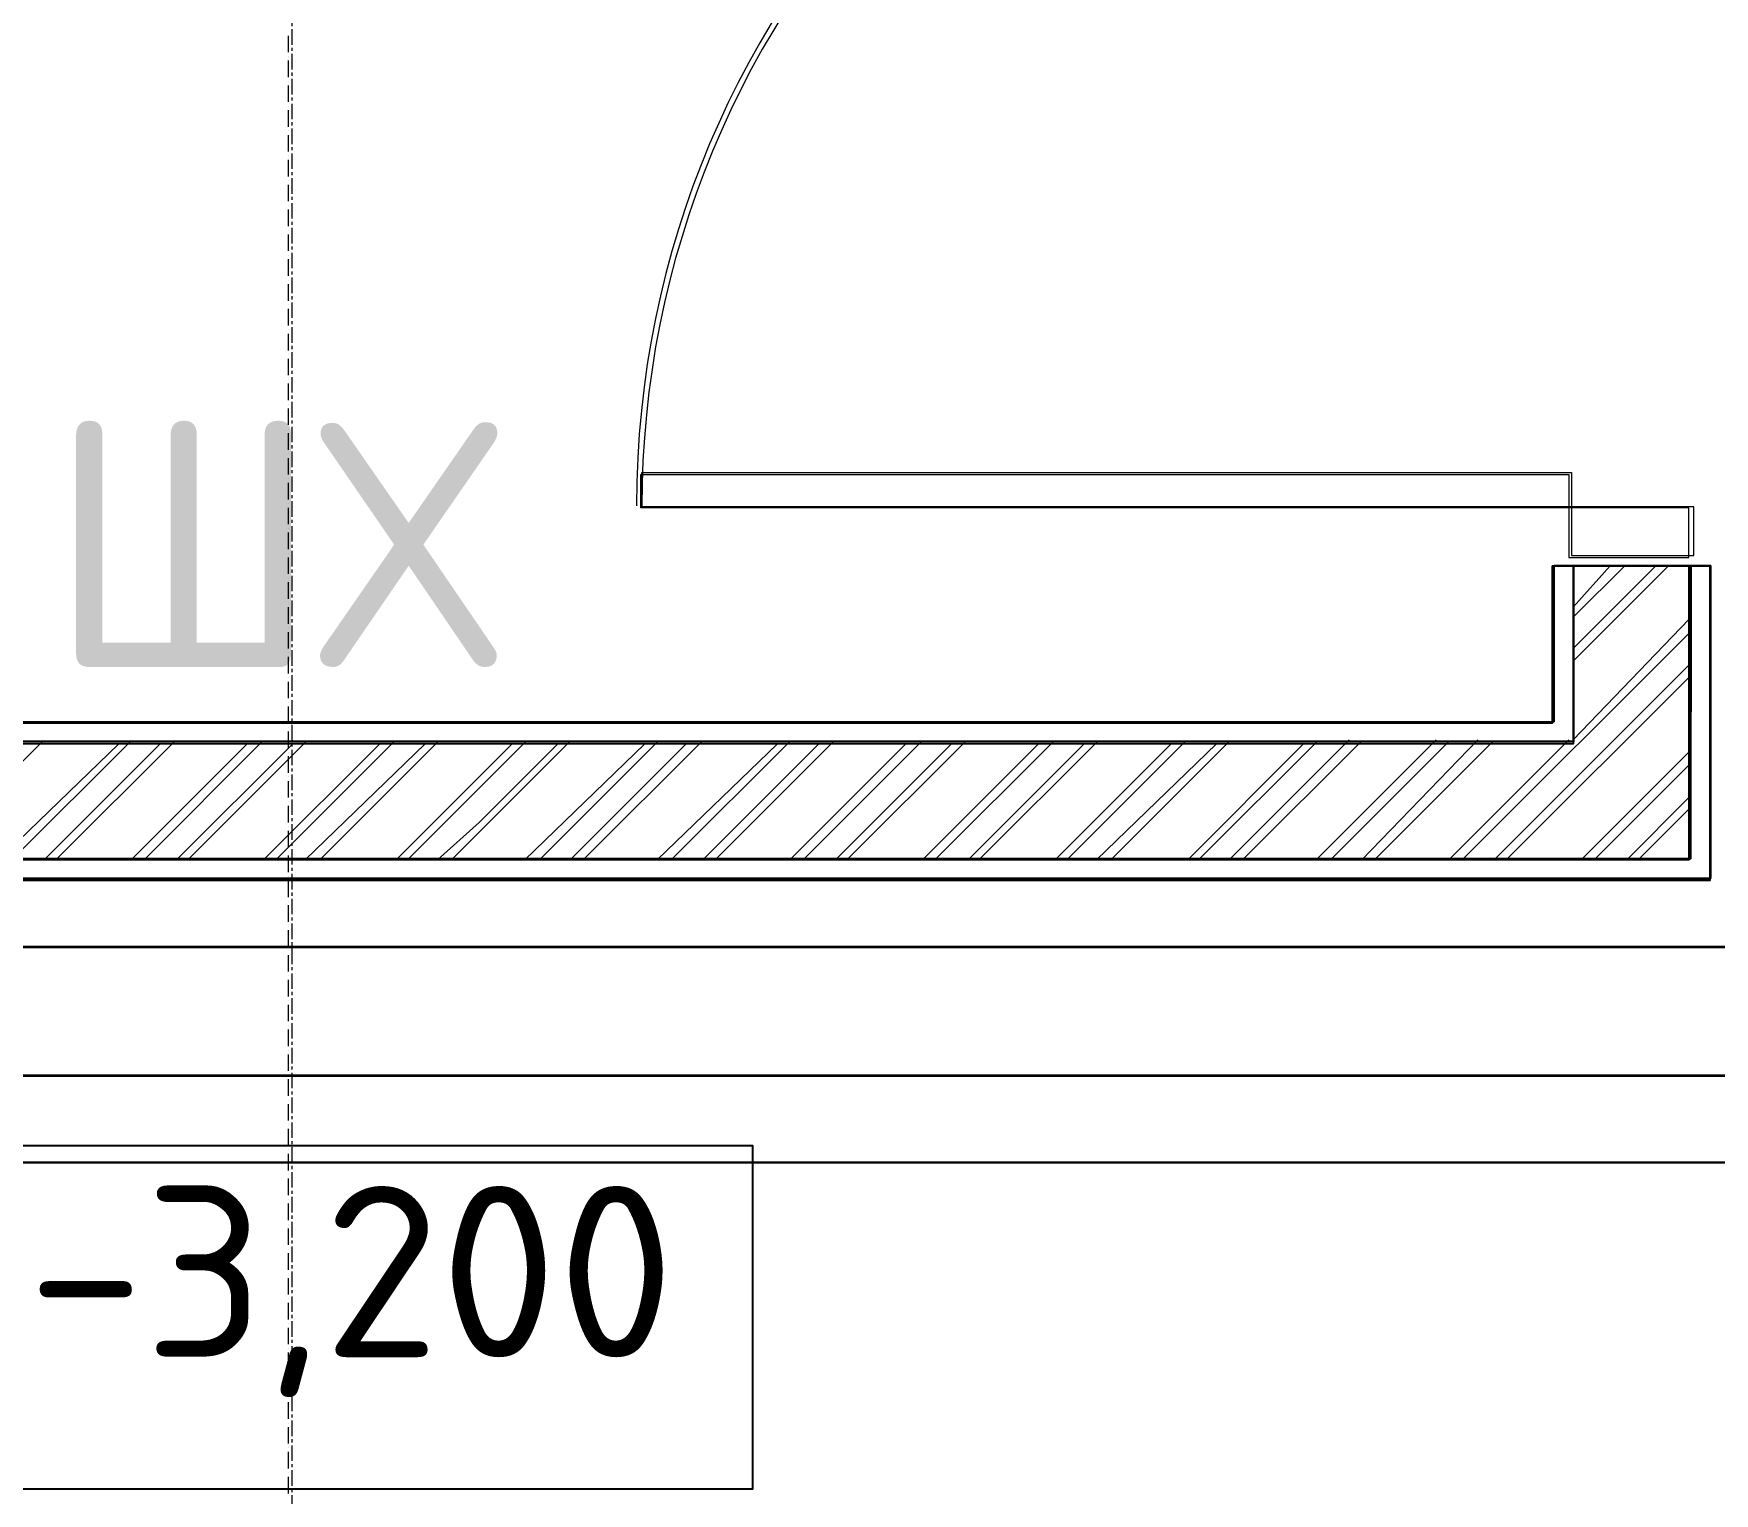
# Model space of a CAD drawing. Header units: millimetres. Extents: x -10178924 to 11692288, y -947381 to 58396.
# Drawn here: x 769994 to 771712, y -785650 to -784158 of the extents above; entities that cross this region are included whole.
import ezdxf

# ---------------------------------------------------------------- set-up
doc = ezdxf.new("R2010")
doc.units = ezdxf.units.MM
doc.linetypes.add('HIDDEN', pattern=[9.525, 6.35, -3.175])
doc.linetypes.add('осевая', pattern=[50.8, 31.75, -6.35, 6.35, -6.35])
for name, color, linetype, true_color in [('PDF _АР_Двери', 7, 'Continuous', 0x545454), ('PDF _Основная ГКЛ', 7, 'Continuous', 0x545454), ('PDF _Отметки', 7, 'Continuous', 0x7f9fff), ('PDF _Перегородки', 7, 'Continuous', 0x0037dd), ('PDF _Размеры осевые', 7, 'Continuous', 0x5d6970)]:
    doc.layers.add(name, color=color, linetype=linetype, true_color=true_color)
for name, color, linetype in [('PDF _ВК_В1', 5, 'Continuous'), ('PDF _ВК_Т3', 1, 'Continuous'), ('PDF _ВК_Т4', 6, 'Continuous'), ('ТХ пищеблок новое 12.09', 252, 'Continuous')]:
    doc.layers.add(name, color=color, linetype=linetype)
for name, color, linetype, lineweight in [('PDF _Текст', 7, 'Continuous', 5), ('АР_Двери', 250, 'Continuous', 9), ('Двери', 7, 'Continuous', 9), ('Основная ГКЛ', 250, 'Continuous', 9), ('Перегородки', 162, 'Continuous', 9), ('Размеры осевые', 153, 'Continuous', 9)]:
    doc.layers.add(name, color=color, linetype=linetype, lineweight=lineweight)
doc.styles.add('GOST-2.304_Type-B', font='GOST_Common.ttf')
doc.styles.add('PDF ISOCPEUR', font='isocpeur.ttf')

# ---------------------------------------------------------------- blocks, each defined once
blk = doc.blocks.new('*U2230')
at = {"layer": 'АР_Двери'}
for points in [[(-999.7, 0), (-1049.7, 0), (-1049.7, 125), (-999.7, 125)], [(-50, 0), (0, 0), (0, 125), (-50, 125)], [(-50, -949.7), (-85, -949.7), (-85, 0), (-50, 0)]]:
    blk.add_lwpolyline(points, close=True, dxfattribs=at)
blk.add_arc((-50, 0), 949.7, 180, 270, dxfattribs=at)
at = {"layer": 'Основная ГКЛ', "linetype": 'HIDDEN', "ltscale": 5}
for p, q in [((-1059.7, 125), (-1059.7, 0)), ((10, 0), (10, 125))]:
    blk.add_line(p, q, dxfattribs=at)
blk = doc.blocks.new('A$C5282721b')
at = {"layer": 'Перегородки', "true_color": 0x000000, "transparency": 33554687}
h = blk.add_hatch(dxfattribs=at)
h.set_pattern_fill('ANSI32', color=18, scale=10)
h.set_pattern_definition([(45, (-3322.13, 241076.745), (-67.35192, 67.35192), []), (45, (-3277.23, 241076.745), (-67.35192, 67.35192), [])])
h.paths.add_polyline_path([(48091.978, -4211.299), (48091.978, -4091.299), (46889.391, -4091.299), (46889.391, -3521.299), (45769.391, -3521.299), (45769.391, -3641.299), (46769.391, -3641.299), (46769.391, -4210.682)])
h.paths.add_polyline_path([(49329.363, -3911.299), (49209.391, -3911.299), (49209.391, -4091.21), (48091.978, -4091.299), (48091.978, -4211.299), (49328.934, -4211.299)])
at = {"layer": 'Перегородки', "color": 18, "linetype": 'Continuous', "lineweight": 25, "true_color": 0x000000, "transparency": 33554687}
for p, q in [((49189.351, -4071.299), (49189.391, -3911.299)), ((49189.351, -4071.299), (49189.391, -3911.299)), ((49189.391, -3911.299), (49349.391, -3911.299)), ((49189.391, -3911.299), (49349.391, -3911.299)), ((49209.391, -4091.299), (49209.391, -3911.299)), ((49209.391, -4091.299), (49209.391, -3911.299)), ((49328.934, -4211.299), (49329.363, -3911.299)), ((49328.934, -4211.299), (49329.363, -3911.299)), ((49349.391, -4231.299), (49349.391, -3911.299)), ((49349.391, -4231.299), (49349.391, -3911.299)), ((49189.351, -4071.299), (46899.391, -4071.733)), ((49209.405, -4091.299), (46889.391, -4091.299)), ((49328.934, -4211.299), (46769.391, -4211.299)), ((49349.391, -4231.299), (46769.391, -4231.299))]:
    blk.add_line(p, q, dxfattribs=at)
at = {"layer": 'Перегородки', "color": 18, "linetype": 'Continuous', "true_color": 0x000000, "transparency": 33554687}
for p, q in [((49189.351, -4071.299), (49189.391, -3911.299)), ((49189.391, -3911.299), (49349.391, -3911.299)), ((49209.391, -4091.299), (49209.391, -3911.299)), ((49328.934, -4211.299), (49329.363, -3911.299)), ((49349.391, -4231.299), (49349.391, -3911.299))]:
    blk.add_line(p, q, dxfattribs=at)
at = {"layer": 'Размеры осевые', "color": 251, "linetype": 'осевая', "ltscale": 0.5, "transparency": 33554687}
blk.add_line((47900, -19000), (47900, 1500), dxfattribs=at)
at = {"layer": 'Двери', "color": 18, "linetype": 'Continuous', "ltscale": 2, "true_color": 0x000000, "transparency": 33554687, "rotation": 270}
blk.add_blockref('*U2230', (49206.891, -3901.299), dxfattribs=at)
at = {"layer": 'ТХ пищеблок новое 12.09', "transparency": 33554687, "style": 'GOST-2.304_Type-B'}
blk.add_text('ШХ', height=250, dxfattribs=at).set_placement((47651.171, -4015.111))

msp = doc.modelspace()

# ---------------------------------------------------------------- linework, layer by layer
at = {"layer": 'PDF _АР_Двери', "lineweight": 9}
for points in [[(770614.7, -784642.8), (770614.7, -784608.9), (771562.9, -784608.9), (771562.9, -784642.8)], [(771562.9, -784642.8), (771562.9, -784693.6), (771685.7, -784693.6), (771685.7, -784642.8)]]:
    msp.add_lwpolyline(points, close=True, dxfattribs=at)
msp.add_arc((771560.8, -784640.7), 950.4, 90, 180, dxfattribs=at)
at = {"layer": 'PDF _ВК_В1', "lineweight": 30}
msp.add_lwpolyline([(768798.5, -792055.4), (768798.5, -785312), (774780, -785312), (774780, -786480.3)], dxfattribs=at)
at = {"layer": 'PDF _ВК_Т3', "lineweight": 35}
msp.add_lwpolyline([(768680, -792127.4), (768680, -785223.1), (772401, -785223.1)], dxfattribs=at)
at = {"layer": 'PDF _ВК_Т4', "lineweight": 35}
msp.add_lwpolyline([(772295.2, -783669.4), (772295.2, -785091.8), (768536.1, -785091.8), (768536.1, -791479.7), (767359.3, -791479.7)], dxfattribs=at)
at = {"layer": 'PDF _Основная ГКЛ', "lineweight": 9}
msp.add_lwpolyline([(771562.9, -784702.1), (771685.7, -784702.1)], dxfattribs=at)
at = {"layer": 'PDF _Отметки', "lineweight": 25}
msp.add_lwpolyline([(769916.2, -785646.1), (769916.2, -785294.8), (770728.9, -785294.8), (770728.9, -785646.1)], close=True, dxfattribs=at)
at = {"layer": 'PDF _Перегородки', "color": 5, "lineweight": 25}
for points in [[(771685.7, -784702.1), (771685.7, -785002.6), (768125.6, -785002.6)], [(771567.2, -784702.1), (771567.2, -784884.1), (768125.6, -784884.1)], [(771706.9, -784702.1), (771706.9, -785023.8), (768146.8, -785023.8)], [(771546, -784702.1), (771546, -784862.9), (768146.8, -784862.9)], [(771546, -784702.1), (771706.9, -784702.1)]]:
    msp.add_lwpolyline(points, dxfattribs=at)
at = {"layer": 'PDF _Перегородки', "color": 5, "lineweight": 20}
for points in [[(771567.2, -784744.4), (771605.3, -784702.1)], [(771567.2, -784786.7), (771651.8, -784702.1)], [(771567.2, -784879.9), (771685.7, -784757.1)], [(771486.7, -785002.6), (771685.7, -784803.7)], [(769958.5, -785002.6), (770081.3, -784884.1)], [(770005.1, -785002.6), (770123.6, -784884.1)], [(770094, -785002.6), (770212.5, -784884.1)], [(770140.5, -785002.6), (770259.1, -784884.1)], [(770229.4, -785002.6), (770348, -784884.1)], [(770271.8, -785002.6), (770394.5, -784884.1)], [(770364.9, -785002.6), (770449.6, -784918), (770483.4, -784884.1)], [(770407.2, -785002.6), (770449.6, -784964.5), (770530, -784884.1)], [(770496.1, -785002.6), (770618.9, -784884.1)], [(770542.7, -785002.6), (770661.2, -784884.1)], [(770631.6, -785002.6), (770754.4, -784884.1)], [(770678.2, -785002.6), (770796.7, -784884.1)], [(770767.1, -785002.6), (770885.6, -784884.1)], [(770813.6, -785002.6), (770932.2, -784884.1)], [(770902.5, -785002.6), (771021.1, -784884.1)], [(770949.1, -785002.6), (771067.6, -784884.1)], [(771038, -785002.6), (771156.5, -784884.1)], [(771080.3, -785002.6), (771203.1, -784884.1)], [(771173.5, -785002.6), (771292, -784884.1)], [(771215.8, -785002.6), (771338.6, -784879.9)], [(771304.7, -785002.6), (771427.5, -784879.9)], [(771351.3, -785002.6), (771469.8, -784879.9)], [(771440.2, -785002.6), (771562.9, -784879.9)], [(771575.6, -785002.6), (771685.7, -784892.6)], [(771622.2, -785002.6), (771685.7, -784939.1)]]:
    msp.add_lwpolyline(points, dxfattribs=at)
at = {"layer": 'PDF _Размеры осевые', "lineweight": 9}
for points in [[(770254.8, -784177.1), (770254.8, -784160.2)], [(770254.8, -784181.4), (770254.8, -784181.4)], [(770254.8, -784202.5), (770254.8, -784185.6)], [(770254.8, -784206.8), (770254.8, -784206.8)], [(770254.8, -784227.9), (770254.8, -784211)], [(770254.8, -784232.2), (770254.8, -784232.2)], [(770254.8, -784253.3), (770254.8, -784236.4)], [(770254.8, -784257.6), (770254.8, -784257.6)], [(770254.8, -784278.7), (770254.8, -784261.8)], [(770254.8, -784283), (770254.8, -784283)], [(770254.8, -784304.1), (770254.8, -784287.2)], [(770254.8, -784308.4), (770254.8, -784308.4)], [(770254.8, -784329.5), (770254.8, -784312.6)], [(770254.8, -784333.8), (770254.8, -784333.8)], [(770254.8, -784354.9), (770254.8, -784338)], [(770254.8, -784359.2), (770254.8, -784359.2)], [(770254.8, -784380.3), (770254.8, -784363.4)], [(770254.8, -784384.6), (770254.8, -784384.6)], [(770254.8, -784405.7), (770254.8, -784388.8)], [(770254.8, -784410), (770254.8, -784410)], [(770254.8, -784431.1), (770254.8, -784414.2)], [(770254.8, -784435.4), (770254.8, -784435.4)], [(770254.8, -784456.5), (770254.8, -784439.6)], [(770254.8, -784460.8), (770254.8, -784460.8)], [(770254.8, -784481.9), (770254.8, -784465)], [(770254.8, -784486.2), (770254.8, -784486.2)], [(770254.8, -784507.3), (770254.8, -784490.4)], [(770254.8, -784511.6), (770254.8, -784511.6)], [(770254.8, -784532.7), (770254.8, -784515.8)], [(770254.8, -784537), (770254.8, -784537)], [(770254.8, -784558.1), (770254.8, -784541.2)], [(770254.8, -784562.4), (770254.8, -784562.4)], [(770254.8, -784583.5), (770254.8, -784566.6)], [(770254.8, -784587.8), (770254.8, -784587.8)], [(770254.8, -784608.9), (770254.8, -784592)], [(770254.8, -784613.2), (770254.8, -784613.2)], [(770254.8, -784634.3), (770254.8, -784617.4)], [(770254.8, -784638.6), (770254.8, -784638.6)], [(770254.8, -784659.7), (770254.8, -784642.8)], [(770254.8, -784664), (770254.8, -784664)], [(770254.8, -784685.1), (770254.8, -784668.2)], [(770254.8, -784689.4), (770254.8, -784689.4)], [(770254.8, -784710.5), (770254.8, -784693.6)], [(770254.8, -784714.8), (770254.8, -784714.8)], [(770254.8, -784735.9), (770254.8, -784719)], [(770254.8, -784740.2), (770254.8, -784740.2)], [(770254.8, -784761.3), (770254.8, -784744.4)], [(770254.8, -784765.6), (770254.8, -784765.6)], [(770254.8, -784786.7), (770254.8, -784769.8)], [(770254.8, -784791), (770254.8, -784791)], [(770254.8, -784812.1), (770254.8, -784795.2)], [(770254.8, -784816.4), (770254.8, -784816.4)], [(770254.8, -784837.5), (770254.8, -784820.6)], [(770254.8, -784841.8), (770254.8, -784841.8)], [(770254.8, -784862.9), (770254.8, -784846)], [(770254.8, -784867.2), (770254.8, -784867.2)], [(770254.8, -784888.3), (770254.8, -784871.4)], [(770254.8, -784892.6), (770254.8, -784892.6)], [(770254.8, -784913.7), (770254.8, -784896.8)], [(770254.8, -784918), (770254.8, -784918)], [(770254.8, -784939.1), (770254.8, -784922.2)], [(770254.8, -784943.4), (770254.8, -784943.4)], [(770254.8, -784964.5), (770254.8, -784947.6)], [(770254.8, -784968.8), (770254.8, -784968.8)], [(770254.8, -784989.9), (770254.8, -784973)], [(770254.8, -784994.2), (770254.8, -784994.2)], [(770254.8, -785015.3), (770254.8, -784998.4)], [(770254.8, -785019.6), (770254.8, -785019.6)], [(770254.8, -785040.7), (770254.8, -785023.8)], [(770254.8, -785045), (770254.8, -785045)], [(770254.8, -785066.1), (770254.8, -785049.2)], [(770254.8, -785070.4), (770254.8, -785070.4)], [(770254.8, -785091.5), (770254.8, -785074.6)], [(770254.8, -785095.8), (770254.8, -785095.8)], [(770254.8, -785116.9), (770254.8, -785100)], [(770254.8, -785121.2), (770254.8, -785121.2)], [(770254.8, -785142.3), (770254.8, -785125.4)], [(770254.8, -785146.6), (770254.8, -785146.6)], [(770254.8, -785167.7), (770254.8, -785150.8)], [(770254.8, -785172), (770254.8, -785172)], [(770254.8, -785193.1), (770254.8, -785176.2)], [(770254.8, -785197.4), (770254.8, -785197.4)], [(770254.8, -785218.5), (770254.8, -785201.6)], [(770254.8, -785222.8), (770254.8, -785222.8)], [(770254.8, -785243.9), (770254.8, -785227)], [(770254.8, -785248.2), (770254.8, -785248.2)], [(770254.8, -785269.3), (770254.8, -785252.4)], [(770254.8, -785273.6), (770254.8, -785273.6)], [(770254.8, -785294.7), (770254.8, -785277.8)], [(770254.8, -785299), (770254.8, -785299)], [(770254.8, -785320.1), (770254.8, -785303.2)], [(770254.8, -785324.4), (770254.8, -785324.4)], [(770254.8, -785345.5), (770254.8, -785328.6)], [(770254.8, -785349.8), (770254.8, -785349.8)], [(770254.8, -785370.9), (770254.8, -785354)], [(770254.8, -785375.2), (770254.8, -785375.2)], [(770254.8, -785396.3), (770254.8, -785379.4)], [(770254.8, -785400.6), (770254.8, -785400.6)], [(770254.8, -785421.7), (770254.8, -785404.8)], [(770254.8, -785426), (770254.8, -785426)], [(770254.8, -785447.1), (770254.8, -785430.2)], [(770254.8, -785451.4), (770254.8, -785451.4)], [(770254.8, -785472.5), (770254.8, -785455.6)], [(770254.8, -785476.8), (770254.8, -785476.8)], [(770254.8, -785497.9), (770254.8, -785481)], [(770254.8, -785502.2), (770254.8, -785502.2)], [(770254.8, -785523.3), (770254.8, -785506.4)], [(770254.8, -785527.6), (770254.8, -785527.6)], [(770254.8, -785548.7), (770254.8, -785531.8)], [(770254.8, -785553), (770254.8, -785553)], [(770254.8, -785574.1), (770254.8, -785557.2)], [(770254.8, -785578.4), (770254.8, -785578.4)], [(770254.8, -785599.5), (770254.8, -785582.6)], [(770254.8, -785603.8), (770254.8, -785603.8)], [(770254.8, -785624.9), (770254.8, -785608)], [(770254.8, -785629.2), (770254.8, -785629.2)], [(770254.8, -785650.3), (770254.8, -785633.4)]]:
    msp.add_lwpolyline(points, dxfattribs=at)

# ---------------------------------------------------------------- block references
msp.add_blockref('A$C5282721b', (722358.6, -780790.4))

# ---------------------------------------------------------------- texts
at = {"layer": 'PDF _Текст', "color": 161, "true_color": 0x7f9fff, "insert": (769988.1, -785444), "char_height": 175, "attachment_point": 4, "style": 'PDF ISOCPEUR'}
msp.add_mtext('-3,200', dxfattribs=at)

doc.saveas('drawing.dxf')
